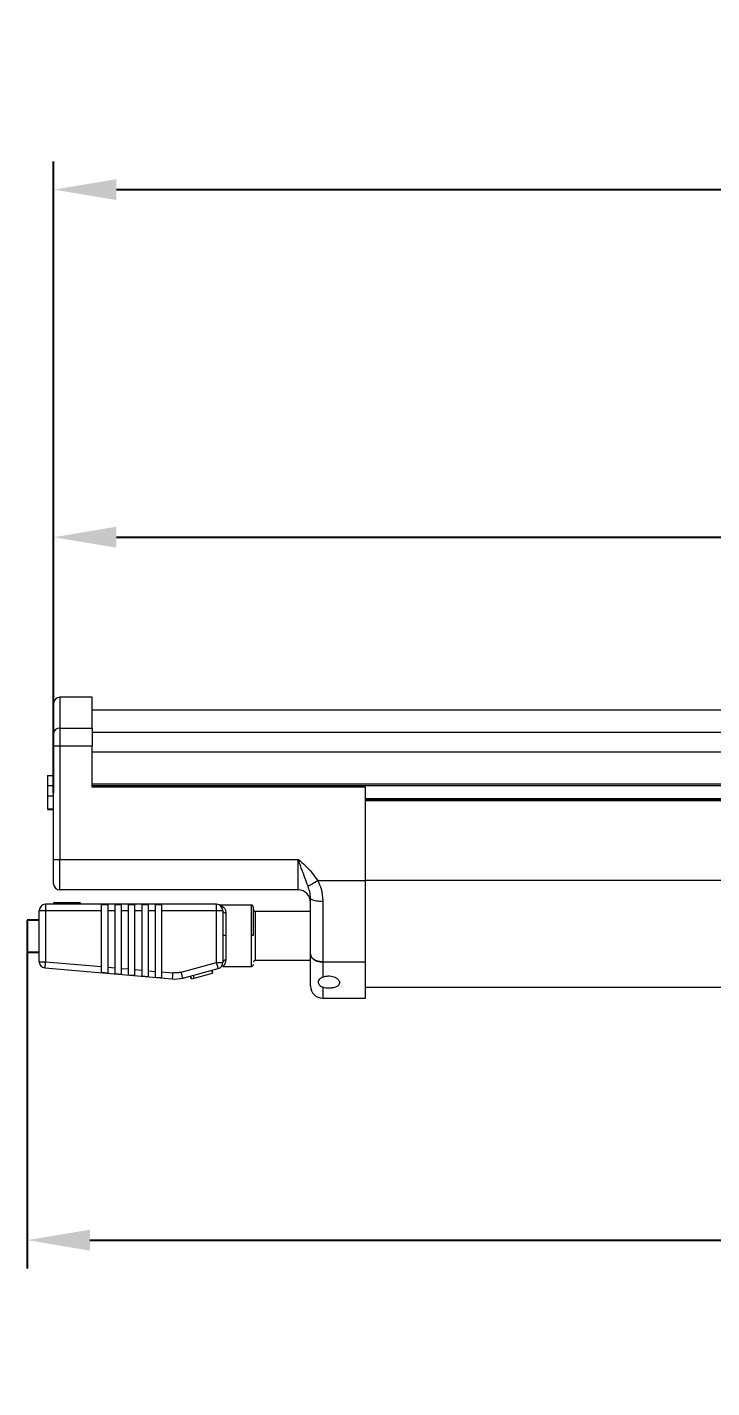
# Model space of a CAD drawing. Header units: inches. Extents: x 0 to 60, y -9.1 to 13.3.
# Drawn here: x 0.04 to 4.4, y 4.61 to 13.28 of the extents above; entities that cross this region are included whole.
import ezdxf

# ---------------------------------------------------------------- set-up
doc = ezdxf.new("R2010")
doc.units = ezdxf.units.IN
doc.header["$MEASUREMENT"] = 0
doc.layers.add('Dim', color=1, linetype='Continuous', lineweight=25)
doc.layers.add('MCG', color=7, linetype='Continuous')
doc.styles.get("Standard").update_dxf_attribs({"font": 'Arial.ttf'})
doc.dimstyles.new('.1 DIM', dxfattribs={"dimscale": 0, "dimtxt": 0.4, "dimasz": 0.4, "dimexe": 0.18, "dimexo": 0.0625, "dimgap": 0.09, "dimtad": 0, "dimtih": 1, "dimtoh": 1, "dimdec": 5, "dimzin": 0, "dimdsep": 46, "dimlunit": 4, "dimtxsty": 'Standard', "dimcen": 0.09, "dimadec": 0, "dimazin": 0, "dimtfac": 1, "dimtdec": 5, "dimtofl": 0, "dimtmove": 0, "dimatfit": 3, "dimfxl": 1, "dimtolj": 1, "dimtzin": 0, "dimarcsym": 0})

# ---------------------------------------------------------------- blocks, each defined once
blk = doc.blocks.new('*D40')
at = {"layer": 'Defpoints', "color": 0, "transparency": 16777216}
for p in [(45.1027, 10.0309), (0.2093, 8.3383), (45.1027, 8.3383)]:
    blk.add_point(p, dxfattribs=at)
at = {"layer": 'Dim', "color": 0, "lineweight": -2, "transparency": 16777216}
for p, q in [((0.2093, 8.4008), (0.2093, 10.2109)), ((45.1027, 8.4008), (45.1027, 10.2109)), ((0.6093, 10.0309), (20.918, 10.0309)), ((44.7027, 10.0309), (24.394, 10.0309))]:
    blk.add_line(p, q, dxfattribs=at)
at = {"layer": 'Dim', "color": 0, "transparency": 16777216}
for points in [[(0.6093, 10.0976), (0.6093, 9.9642), (0.2093, 10.0309)], [(44.7027, 10.0976), (44.7027, 9.9642), (45.1027, 10.0309)]]:
    blk.add_solid(points, dxfattribs=at)
at = {"layer": 'Dim', "color": 0, "transparency": 16777216, "char_height": 0.4, "attachment_point": 5}
for s, insert in [('\\A1;3\'-8{\\H1x;\\S29/32;}"', (22.656, 10.5941)), ('\\A1;[1140.29 mm]', (22.656, 9.6863))]:
    blk.add_mtext(s, dxfattribs=dict(at, insert=insert))
blk = doc.blocks.new('*D41')
at = {"layer": 'Defpoints', "color": 0, "transparency": 16777216}
for p in [(45.4633, 12.246), (0.2093, 8.3383), (45.4633, 8.3383)]:
    blk.add_point(p, dxfattribs=at)
at = {"layer": 'Dim', "color": 0, "lineweight": -2, "transparency": 16777216}
for p, q in [((0.2093, 8.4008), (0.2093, 12.426)), ((45.4633, 8.4008), (45.4633, 12.426)), ((0.6093, 12.246), (21.0983, 12.246)), ((45.0633, 12.246), (24.5743, 12.246))]:
    blk.add_line(p, q, dxfattribs=at)
at = {"layer": 'Dim', "color": 0, "transparency": 16777216}
for points in [[(0.6093, 12.3127), (0.6093, 12.1794), (0.2093, 12.246)], [(45.0633, 12.3127), (45.0633, 12.1794), (45.4633, 12.246)]]:
    blk.add_solid(points, dxfattribs=at)
at = {"layer": 'Dim', "color": 0, "transparency": 16777216, "char_height": 0.4, "attachment_point": 5}
for s, insert in [('\\A1;3\'-9{\\H1x;\\S1/4;}"', (22.8363, 12.8011)), ('\\A1;[1149.45 mm]', (22.8363, 11.9015))]:
    blk.add_mtext(s, dxfattribs=dict(at, insert=insert))
blk = doc.blocks.new('*D42')
at = {"layer": 'Defpoints', "color": 0, "transparency": 16777216}
for p in [(0.0411, 7.5898), (45.4633, 7.5898), (45.4633, 5.5513)]:
    blk.add_point(p, dxfattribs=at)
at = {"layer": 'Dim', "color": 0, "lineweight": -2, "transparency": 16777216}
for p, q in [((0.0411, 7.5273), (0.0411, 5.3713)), ((45.4633, 7.5273), (45.4633, 5.3713)), ((0.4411, 5.5513), (21.0142, 5.5513)), ((45.0633, 5.5513), (24.4902, 5.5513))]:
    blk.add_line(p, q, dxfattribs=at)
at = {"layer": 'Dim', "color": 0, "transparency": 16777216}
for points in [[(0.4411, 5.6179), (0.4411, 5.4846), (0.0411, 5.5513)], [(45.0633, 5.6179), (45.0633, 5.4846), (45.4633, 5.5513)]]:
    blk.add_solid(points, dxfattribs=at)
at = {"layer": 'Dim', "color": 0, "transparency": 16777216, "char_height": 0.4, "attachment_point": 5}
for s, insert in [('\\A1;3\'-9{\\H1x;\\S7/16;}"', (22.7522, 6.109)), ('\\A1;[1153.73 mm]', (22.7522, 5.2067))]:
    blk.add_mtext(s, dxfattribs=dict(at, insert=insert))

msp = doc.modelspace()

# ---------------------------------------------------------------- linework, layer by layer
at = {"color": 7, "linetype": 'Continuous', "lineweight": 15}
for p, q in [((0.209306, 8.781482), (0.209306, 8.971931)), ((0.454904, 9.010915), (0.24829, 9.010915)), ((0.454904, 8.814534), (0.454904, 9.010915)), ((40.337004, 8.927869), (0.454904, 8.927869)), ((0.209306, 8.69885), (0.209306, 8.781482)), ((0.24829, 8.814534), (0.24829, 8.69885)), ((0.24829, 8.814534), (0.454904, 8.814534)), ((0.454904, 8.814534), (0.454904, 8.69885)), ((40.337004, 8.786862), (0.454904, 8.786862)), ((0.24829, 8.69885), (0.209306, 8.69885)), ((0.209306, 7.977845), (0.209306, 8.69885)), ((0.24829, 8.69885), (0.24829, 7.977845)), ((0.454904, 8.69885), (0.24829, 8.69885)), ((0.454904, 8.438882), (0.454904, 8.69885)), ((0.170322, 8.51232), (0.170322, 8.453411)), ((0.170322, 8.51232), (0.209306, 8.51232)), ((0.170322, 8.448887), (0.209306, 8.448887)), ((6.508785, 8.446679), (0.454904, 8.446679)), ((2.197479, 8.438882), (0.454904, 8.438882)), ((2.197479, 7.841618), (2.197479, 8.438882)), ((0.170322, 8.381751), (0.209306, 8.381751)), ((0.170322, 8.381751), (0.170322, 8.299364)), ((2.197479, 8.360914), (6.508785, 8.360914)), ((0.170322, 8.299364), (0.209306, 8.299364)), ((0.170322, 8.296543), (0.209306, 8.296543)), ((0.209306, 7.977845), (0.24829, 7.977845)), ((0.209306, 7.82191), (0.209306, 7.977845)), ((0.24829, 7.782926), (0.24829, 7.977845)), ((0.24829, 7.977845), (1.768657, 7.977845)), ((1.768657, 7.782926), (1.768657, 7.977845)), ((1.846624, 7.904886), (1.893567, 7.841618)), ((2.197479, 7.841618), (1.893567, 7.841618)), ((2.197479, 7.324124), (2.197479, 7.841618)), ((1.768657, 7.782926), (0.24829, 7.782926)), ((1.846624, 7.37436), (1.846624, 7.726834)), ((0.117694, 7.65233), (0.156678, 7.65233)), ((0.156678, 7.691314), (0.156678, 7.65233)), ((1.248224, 7.691314), (0.156678, 7.691314)), ((0.156678, 7.65233), (0.515329, 7.65233)), ((0.156678, 7.65233), (0.156678, 7.325503)), ((0.211536, 7.703009), (0.207637, 7.699111)), ((0.207637, 7.699111), (0.207637, 7.691314)), ((0.211536, 7.703009), (0.218174, 7.703009)), ((0.214276, 7.699111), (0.214276, 7.691314)), ((0.218174, 7.703009), (0.227915, 7.703009)), ((0.224017, 7.699111), (0.227915, 7.703009)), ((0.224017, 7.699111), (0.224017, 7.691314)), ((0.241343, 7.699111), (0.224017, 7.699111)), ((0.227915, 7.703009), (0.237445, 7.703009)), ((0.241343, 7.699111), (0.237445, 7.703009)), ((0.237445, 7.703009), (0.376054, 7.703009)), ((0.241343, 7.699111), (0.241343, 7.691314)), ((0.379952, 7.699111), (0.241343, 7.699111)), ((0.376054, 7.703009), (0.379952, 7.699111)), ((0.379952, 7.699111), (0.379952, 7.691314)), ((0.515329, 7.690526), (0.554312, 7.690526)), ((0.515329, 7.65233), (0.515329, 7.690526)), ((0.515329, 7.294125), (0.515329, 7.65233)), ((0.554312, 7.690526), (0.554312, 7.65233)), ((0.554312, 7.65233), (0.601093, 7.65233)), ((0.554312, 7.65233), (0.554312, 7.290715)), ((0.601093, 7.690526), (0.640077, 7.690526)), ((0.601093, 7.65233), (0.601093, 7.690526)), ((0.601093, 7.286622), (0.601093, 7.65233)), ((0.640077, 7.690526), (0.640077, 7.65233)), ((0.640077, 7.65233), (0.686858, 7.65233)), ((0.640077, 7.65233), (0.640077, 7.283211)), ((0.686858, 7.690526), (0.725841, 7.690526)), ((0.686858, 7.65233), (0.686858, 7.690526)), ((0.686858, 7.279119), (0.686858, 7.65233)), ((0.725841, 7.690526), (0.725841, 7.65233)), ((0.725841, 7.65233), (0.772622, 7.65233)), ((0.725841, 7.65233), (0.725841, 7.275708)), ((0.772622, 7.690526), (0.811606, 7.690526)), ((0.772622, 7.65233), (0.772622, 7.690526)), ((0.772622, 7.271615), (0.772622, 7.65233)), ((0.811606, 7.690526), (0.811606, 7.65233)), ((0.811606, 7.65233), (0.858386, 7.65233)), ((0.811606, 7.65233), (0.811606, 7.268205)), ((0.858386, 7.690526), (0.89737, 7.690526)), ((0.858386, 7.65233), (0.858386, 7.690526)), ((0.858386, 7.264112), (0.858386, 7.65233)), ((0.89737, 7.690526), (0.89737, 7.65233)), ((0.89737, 7.65233), (1.248224, 7.65233)), ((0.89737, 7.65233), (0.89737, 7.260701)), ((1.248224, 7.65233), (1.248224, 7.691314)), ((1.248224, 7.65233), (1.287207, 7.65233)), ((1.248224, 7.319694), (1.248224, 7.65233)), ((1.470431, 7.685466), (1.273523, 7.685466)), ((1.287207, 7.65233), (1.287207, 7.319694)), ((1.306699, 7.637623), (1.306699, 7.494357)), ((1.846624, 7.646483), (1.493821, 7.646483)), ((1.924592, 7.713487), (1.924592, 7.324124)), ((1.306699, 7.494357), (1.306699, 7.335227)), ((1.846624, 7.171097), (1.846624, 7.37436)), ((0.117694, 7.325503), (0.156678, 7.325503)), ((0.153278, 7.286668), (0.965101, 7.215643)), ((0.156678, 7.325503), (0.515329, 7.294125)), ((0.515329, 7.255783), (0.515329, 7.294125)), ((0.554312, 7.290715), (0.554312, 7.252373)), ((0.554312, 7.290715), (0.601093, 7.286622)), ((0.601093, 7.24828), (0.601093, 7.286622)), ((1.022448, 7.259198), (1.248224, 7.319694)), ((1.248224, 7.319694), (1.287207, 7.319694)), ((1.287241, 7.295629), (1.470431, 7.295629)), ((1.493821, 7.334613), (1.846624, 7.334613)), ((1.924592, 7.324124), (2.197479, 7.324124)), ((1.924592, 7.324124), (1.924592, 7.226414)), ((2.197479, 7.09313), (2.197479, 7.324124)), ((0.554312, 7.252373), (0.515329, 7.255783)), ((0.640077, 7.244869), (0.601093, 7.24828)), ((0.640077, 7.283211), (0.640077, 7.244869)), ((0.640077, 7.283211), (0.686858, 7.279119)), ((0.686858, 7.240776), (0.686858, 7.279119)), ((0.725841, 7.237366), (0.686858, 7.240776)), ((0.725841, 7.275708), (0.725841, 7.237366)), ((0.725841, 7.275708), (0.772622, 7.271615)), ((0.772622, 7.233273), (0.772622, 7.271615)), ((0.811606, 7.229862), (0.772622, 7.233273)), ((0.811606, 7.268205), (0.811606, 7.229862)), ((0.811606, 7.268205), (0.858386, 7.264112)), ((0.858386, 7.22577), (0.858386, 7.264112)), ((0.89737, 7.222359), (0.858386, 7.22577)), ((0.89737, 7.260701), (0.89737, 7.222359)), ((0.89737, 7.260701), (0.968499, 7.254478)), ((1.032538, 7.221543), (1.258313, 7.282039)), ((1.086587, 7.215846), (1.081542, 7.234673)), ((1.088418, 7.216336), (1.083373, 7.235164)), ((1.088418, 7.216336), (1.104891, 7.22075)), ((1.104891, 7.22075), (1.099847, 7.239578)), ((1.104891, 7.22075), (1.222042, 7.252141)), ((1.222042, 7.252141), (1.216997, 7.270968)), ((1.223872, 7.252631), (1.218828, 7.271459)), ((2.197479, 7.1633), (40.337004, 7.1633)), ((1.924592, 7.09313), (2.197479, 7.09313))]:
    msp.add_line(p, q, dxfattribs=at)
at = {"color": 8, "linetype": 'Continuous', "lineweight": 15}
for p, q in [((0.24829, 9.010915), (0.24829, 8.814534)), ((40.337004, 8.786387), (0.454904, 8.786387)), ((40.337004, 8.661919), (0.454904, 8.661919)), ((0.454904, 8.458374), (6.508785, 8.458374)), ((2.197479, 8.364813), (6.508785, 8.364813)), ((2.197479, 8.353118), (6.508785, 8.353118)), ((2.197479, 7.845516), (6.508785, 7.845516)), ((0.214276, 7.699111), (0.207637, 7.699111)), ((0.224017, 7.699111), (0.214276, 7.699111)), ((1.470431, 7.494358), (1.470431, 7.685466)), ((1.493821, 7.646483), (1.493821, 7.490548)), ((1.470431, 7.295629), (1.470431, 7.494358)), ((1.493821, 7.490548), (1.493821, 7.334613)), ((1.924592, 7.162344), (1.924592, 7.09313))]:
    msp.add_line(p, q, dxfattribs=at)
at = {"color": 7, "linetype": 'Continuous', "lineweight": 15, "flags": 128}
for points in [[(1.893567, 7.841618), (1.883681, 7.836013), (1.874007, 7.830527), (1.86475, 7.825278), (1.856108, 7.820379), (1.848267, 7.815933), (1.841393, 7.812035), (1.835634, 7.80877), (1.831112, 7.806206)], [(0.156678, 7.325503), (0.156015, 7.317927), (0.155378, 7.310642), (0.154791, 7.303927), (0.154275, 7.298042), (0.153853, 7.293213), (0.153539, 7.289624), (0.153345, 7.287414), (0.15328, 7.286668)], [(1.258313, 7.282039), (1.258119, 7.282763), (1.257545, 7.284905), (1.256613, 7.288385), (1.255358, 7.293068), (1.253829, 7.298774), (1.252085, 7.305284), (1.250192, 7.312348), (1.248224, 7.319694)], [(0.968499, 7.254478), (0.967836, 7.246902), (0.967198, 7.239616), (0.966611, 7.232902), (0.966096, 7.227017), (0.965673, 7.222188), (0.96536, 7.218599), (0.965166, 7.216389), (0.965101, 7.215643)], [(1.032538, 7.221543), (1.032344, 7.222266), (1.03177, 7.224409), (1.030837, 7.227889), (1.029583, 7.232572), (1.028054, 7.238278), (1.026309, 7.244788), (1.024417, 7.251852), (1.022448, 7.259198)]]:
    msp.add_lwpolyline(points, dxfattribs=at)
at = {"color": 7, "linetype": 'Continuous', "lineweight": 15}
for centre, radius, start, end in [((0.24829, 8.971931), 0.038984, 90, 180), ((0.24555, 8.77825), 0.036387, 85.6810449, 174.9051025), ((0.24829, 7.82191), 0.038984, 180, 270), ((1.768657, 7.704958), 0.077968, 0, 90), ((1.905672, 7.837362), 0.125312, 241.8876661, 278.6841748), ((0.156678, 7.65233), 0.038984, 90, 180), ((0.218175, 7.699111), 0.003898, 90, 180), ((1.248224, 7.65233), 0.038984, 0, 90), ((1.493821, 7.658178), 0.011695, 180, 270), ((1.301827, 7.743913), 0.249604, 266.6422846, 271.1185234), ((0.156678, 7.325503), 0.038984, 179.9999999, 265), ((1.248224, 7.319694), 0.038984, 285, 0), ((1.304921, 7.317462), 0.017853, 84.2828715, 172.81708), ((1.493821, 7.322917), 0.011695, 90, 180), ((0.982089, 7.40982), 0.194919, 265, 285), ((1.924592, 7.171097), 0.077968, 180, 270)]:
    msp.add_arc(centre, radius, start, end, dxfattribs=at)
for points, knots in [([(0.170322, 8.448887), (0.170322, 8.448014), (0.170322, 8.44627), (0.170322, 8.429701), (0.170322, 8.406274), (0.170322, 8.389929), (0.170322, 8.381751)], [0, 0, 0, 0, 0.28034812, 0.559591, 0.77964833, 1, 1, 1, 1]), ([(1.831112, 7.806206), (1.824593, 7.823804), (1.811504, 7.859132), (1.793831, 7.905911), (1.779769, 7.945795), (1.77243, 7.966951), (1.768719, 7.977666), (1.768657, 7.977845)], [0, 0, 0, 0, 0.32228861, 0.64697352, 0.82108874, 0.99702208, 1, 1, 1, 1]), ([(1.768657, 7.977845), (1.768781, 7.977737), (1.78365, 7.964855), (1.81078, 7.941732), (1.835507, 7.916314), (1.846624, 7.904886)], [0, 0, 0, 0, 0.00461535, 0.55247089, 1, 1, 1, 1]), ([(1.846624, 7.726834), (1.845536, 7.741508), (1.843563, 7.768104), (1.834966, 7.794413), (1.831112, 7.806206)], [0, 0, 0, 0, 0.55174029, 1, 1, 1, 1]), ([(1.893567, 7.841618), (1.901284, 7.824346), (1.919548, 7.783465), (1.922746, 7.739105), (1.924592, 7.713487)], [0, 0, 0, 0, 0.42248534, 1, 1, 1, 1]), ([(1.274476, 7.685076), (1.274108, 7.684995), (1.27132, 7.684377), (1.268985, 7.685522), (1.266958, 7.686516)], [0, 0, 0, 0, 0.13183829, 1, 1, 1, 1]), ([(1.273713, 7.685466), (1.273713, 7.685466), (1.273713, 7.686415), (1.27929, 7.682773), (1.29178, 7.674234), (1.303425, 7.659699), (1.305608, 7.644977), (1.306699, 7.637623)], [0, 0, 0, 0, 0.00001274, 0.24957656, 0.49992937, 0.75017575, 1, 1, 1, 1]), ([(1.287207, 7.65233), (1.2875, 7.650403), (1.288086, 7.646548), (1.292594, 7.641687), (1.299037, 7.638286), (1.304145, 7.637843), (1.306699, 7.637622)], [0, 0, 0, 0, 0.25000345, 0.50001067, 0.75001454, 1, 1, 1, 1]), ([(1.482126, 7.673606), (1.481941, 7.675276), (1.481554, 7.678757), (1.478398, 7.682746), (1.474435, 7.685075), (1.471731, 7.685339), (1.470431, 7.685466)], [0, 0, 0, 0, 0.26951318, 0.56173782, 0.78942237, 1, 1, 1, 1]), ([(1.482126, 7.494129), (1.482126, 7.511396), (1.482126, 7.55044), (1.482126, 7.597308), (1.482126, 7.632328), (1.482126, 7.655148), (1.482126, 7.670841), (1.482126, 7.672657), (1.482126, 7.673559)], [0, 0, 0, 0, 0.18265721, 0.41302735, 0.54753093, 0.69322089, 0.84745478, 1, 1, 1, 1]), ([(1.470431, 7.494358), (1.472089, 7.494354), (1.475538, 7.494345), (1.479461, 7.494283), (1.481744, 7.494206), (1.482002, 7.494154), (1.482126, 7.494129)], [0, 0, 0, 0, 0.270276, 0.56244149, 0.78974964, 1, 1, 1, 1]), ([(1.846624, 7.37436), (1.847489, 7.368702), (1.849218, 7.357385), (1.86271, 7.342306), (1.882558, 7.330948), (1.90447, 7.324969), (1.918902, 7.324363), (1.924592, 7.324124)], [0, 0, 0, 0, 0.21535548, 0.43072085, 0.64578785, 0.86036228, 1, 1, 1, 1]), ([(1.924592, 7.324124), (1.915841, 7.324678), (1.898339, 7.325785), (1.875007, 7.334415), (1.857376, 7.347121), (1.847975, 7.361252), (1.84701, 7.370618), (1.846624, 7.37436)], [0, 0, 0, 0, 0.21408272, 0.42815864, 0.6424252, 0.85713436, 1, 1, 1, 1]), ([(1.286484, 7.301208), (1.286467, 7.300925), (1.286366, 7.299163), (1.288992, 7.29797), (1.291197, 7.296969)], [0, 0, 0, 0, 0.16040494, 1, 1, 1, 1]), ([(1.306699, 7.335227), (1.303892, 7.324626), (1.298276, 7.303422), (1.287241, 7.291716), (1.287241, 7.295629), (1.287241, 7.295629)], [0, 0, 0, 0, 0.49994263, 0.99999072, 1, 1, 1, 1]), ([(1.470431, 7.295629), (1.472106, 7.295839), (1.475591, 7.296278), (1.479534, 7.299503), (1.481793, 7.303496), (1.482018, 7.306194), (1.482126, 7.307489)], [0, 0, 0, 0, 0.2706807, 0.56321215, 0.79039248, 1, 1, 1, 1]), ([(1.022448, 7.259198), (1.018038, 7.258129), (1.011423, 7.256526), (1.00357, 7.255339), (0.999631, 7.254858), (0.997657, 7.25465), (0.996669, 7.254554), (0.996175, 7.254508), (0.995928, 7.254486), (0.995805, 7.254475), (0.995743, 7.254469), (0.995712, 7.254466), (0.995697, 7.254465), (0.995689, 7.254464), (0.995685, 7.254464), (0.995683, 7.254464), (0.995682, 7.254464), (0.995682, 7.254464), (0.99513, 7.254482), (0.990642, 7.253811), (0.981547, 7.253764), (0.973043, 7.254229), (0.968499, 7.254478)], [0, 0, 0, 0, 0.24996741, 0.37498024, 0.43749754, 0.46875254, 0.4843886, 0.49220367, 0.49610515, 0.49806635, 0.49904169, 0.49952392, 0.49977036, 0.49988826, 0.49995253, 0.49998466, 0.49999542, 0.50000618, 0.50001685, 0.53037064, 0.74906143, 1, 1, 1, 1]), ([(1.924592, 7.226414), (1.918309, 7.223319), (1.905742, 7.217127), (1.896007, 7.207032), (1.894382, 7.193728), (1.900649, 7.179255), (1.911599, 7.16774), (1.921243, 7.163735), (1.924592, 7.162344)], [0, 0, 0, 0, 0.18054284, 0.3610877, 0.54120074, 0.73581712, 0.90826693, 1, 1, 1, 1]), ([(1.924592, 7.226414), (1.928336, 7.228027), (1.938205, 7.232279), (1.956887, 7.235653), (1.977673, 7.234679), (1.995883, 7.229932), (2.011904, 7.22193), (2.025037, 7.210572), (2.0327, 7.19651), (2.031598, 7.18181), (2.020261, 7.169335), (2.001111, 7.161015), (1.978594, 7.156965), (1.956101, 7.156515), (1.937728, 7.158629), (1.928255, 7.161308), (1.924592, 7.162344)], [0, 0, 0, 0, 0.04458767, 0.11753635, 0.1803136, 0.23983298, 0.30480452, 0.38080392, 0.46966316, 0.56667689, 0.6615769, 0.74672947, 0.82196229, 0.89104773, 0.9578753, 1, 1, 1, 1])]:
    msp.add_open_spline(points, degree=3, knots=knots, dxfattribs=at)
at = {"layer": 'MCG', "linetype": 'Continuous', "lineweight": 15}
msp.add_line((0.117694, 7.325509), (0.117694, 7.65233), dxfattribs=at)
at = {"layer": 'MCG'}
for p, q in [((0.115863, 7.58983), (0.041057, 7.58983)), ((0.041057, 7.58983), (0.041057, 7.387045)), ((0.041057, 7.387045), (0.117245, 7.387045))]:
    msp.add_line(p, q, dxfattribs=at)

# ---------------------------------------------------------------- dimensions: what is measured, and where the dimension line sits
at = {"layer": 'Dim'}
for base, p1, p2, picture, middle in [((45.463338, 12.24603), (0.209306, 8.338348), (45.463338, 8.338348), '*D41', (22.836322, 12.24603)), ((45.102738, 10.030908), (0.209306, 8.338348), (45.102738, 8.338348), '*D40', (22.656022, 10.030908)), ((45.463338, 5.55126), (0.041057, 7.58983), (45.463338, 7.58983), '*D42', (22.752197, 5.55126))]:
    dim = msp.add_linear_dim(base=base, p1=p1, p2=p2, dimstyle='.1 DIM', override={"dimscale": 1, "dimpost": '\\X'}, dxfattribs=at)
    dim.commit()
    dim.dimension.update_dxf_attribs({"geometry": picture, "text_midpoint": middle})

doc.saveas('drawing.dxf')
